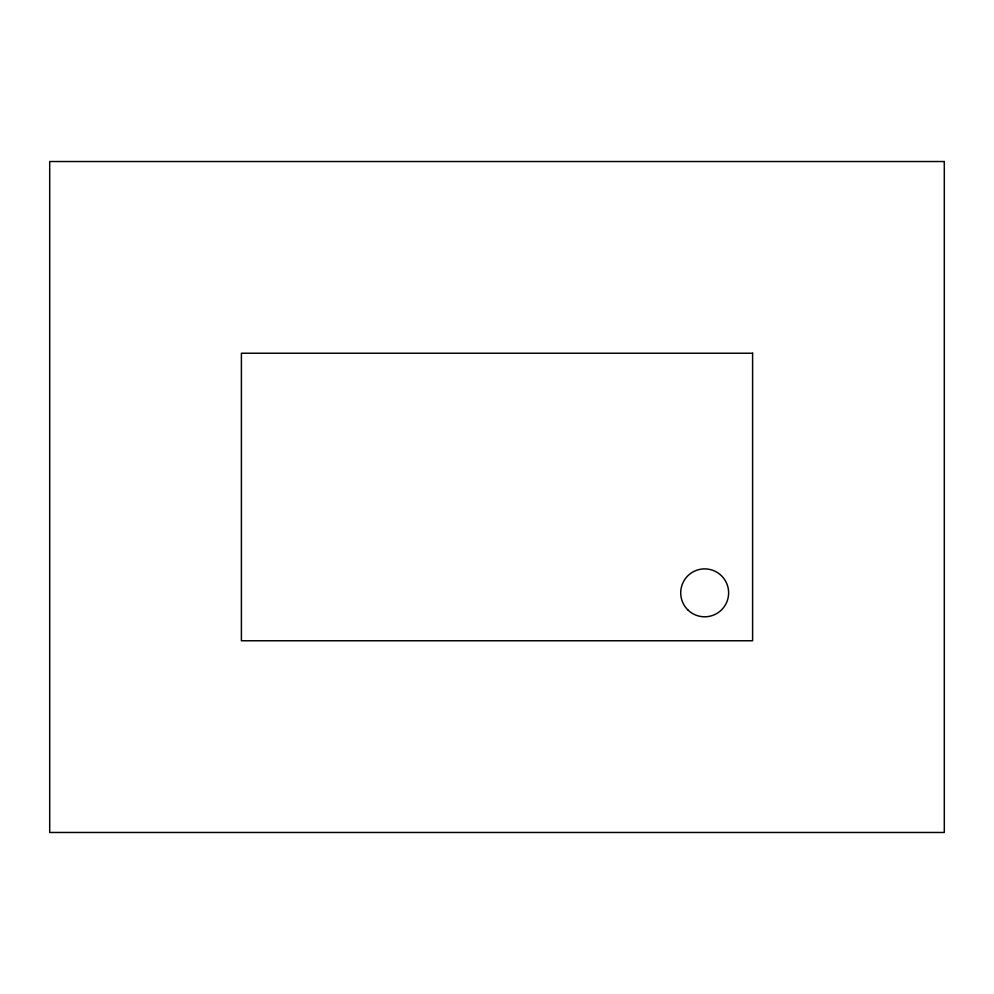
<?xml version="1.0" encoding="UTF-8"?>
<svg xmlns="http://www.w3.org/2000/svg" width="994" height="994" viewBox="0 0 994 994"><rect width="100%" height="100%" fill="white"/><g stroke="black" fill="none" stroke-linecap="round" stroke-linejoin="round"><path stroke-width="1.49" d="M944.3 161.525L49.7 161.525L49.7 832.475L944.3 832.475L944.3 161.525M752.595 353.23L241.405 353.23L241.405 640.77L752.595 640.77L752.595 353.23M687.736 609.794A23.968 23.968 0 0 0 727.819 599.047A23.968 23.968 0 0 0 698.471 569.699A23.968 23.968 0 0 0 687.736 609.794"/></g></svg>
